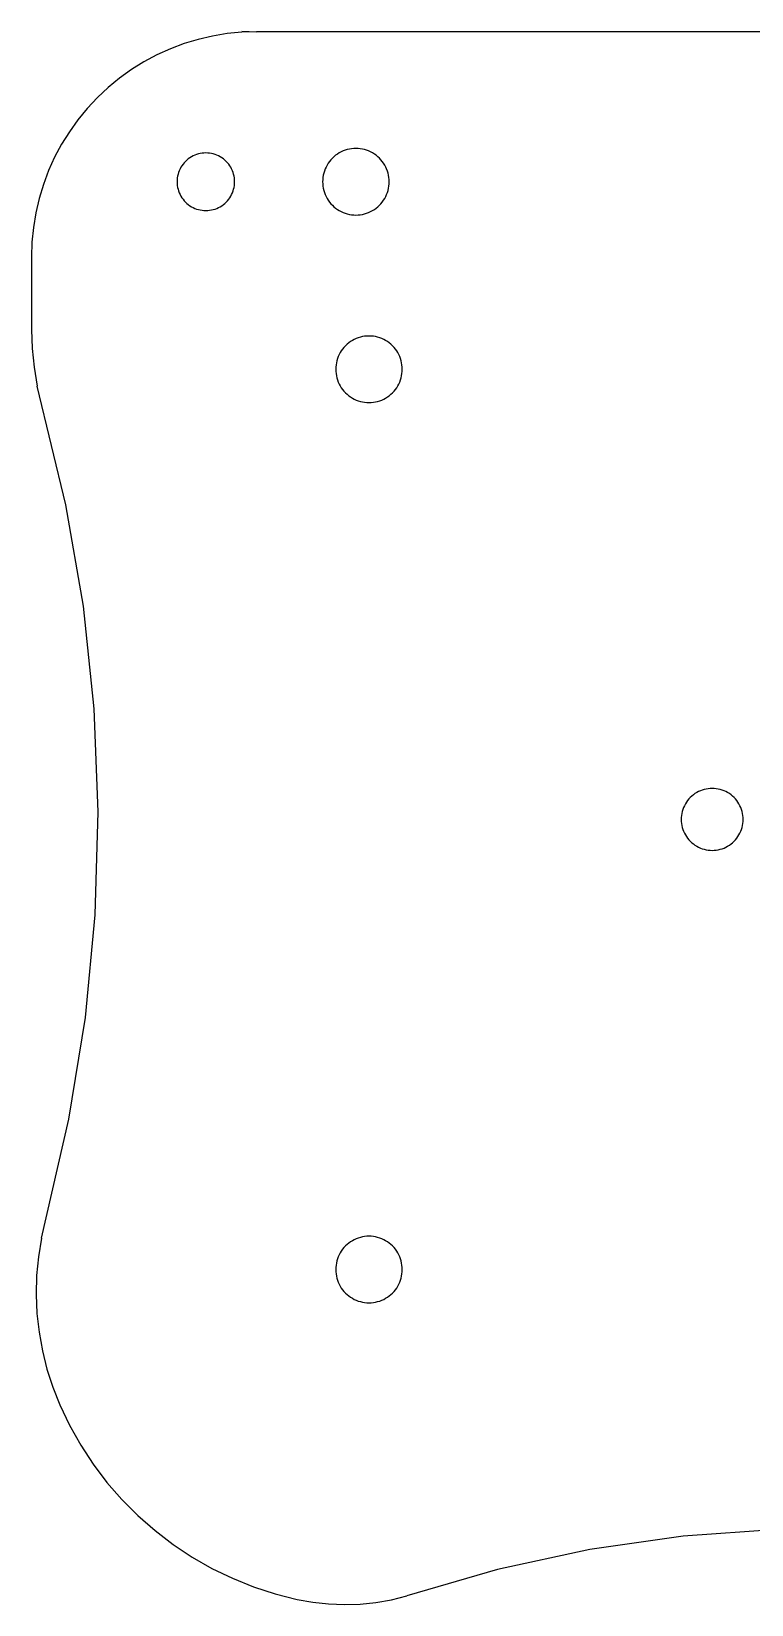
# Model space of a CAD drawing. Extents: x -22.1 to 21.9, y -13.2 to 13.2.
# Drawn here: x 3.544 to 5.056, y -10.134 to -6.832 of the extents above; entities that cross this region are included whole.
import ezdxf

# ---------------------------------------------------------------- set-up
doc = ezdxf.new("R2010")
doc.units = 0
doc.header["$MEASUREMENT"] = 0
doc.layers.get('0').update_dxf_attribs({"linetype": 'CONTINUOUS'})

msp = doc.modelspace()

# ---------------------------------------------------------------- linework, layer by layer
for p, q in [((3.9853, -6.8337), (3.9546, -6.8367)), ((3.9853, -6.8317), (4.0162, -6.8327)), ((4.0162, -6.8327), (3.9853, -6.8337)), ((6.4021, -6.8327), (4.0162, -6.8327)), ((3.8644, -6.8578), (3.8354, -6.8687)), ((3.894, -6.8488), (3.8644, -6.8578)), ((3.9241, -6.8418), (3.894, -6.8488)), ((3.9546, -6.8367), (3.9241, -6.8418)), ((3.78, -6.896), (3.7538, -6.9123)), ((3.8073, -6.8814), (3.78, -6.896)), ((3.8354, -6.8687), (3.8073, -6.8814)), ((3.7286, -6.9303), (3.7047, -6.9499)), ((3.7538, -6.9123), (3.7286, -6.9303)), ((3.7047, -6.9499), (3.6822, -6.9711)), ((3.661, -6.9936), (3.6414, -7.0175)), ((3.6822, -6.9711), (3.661, -6.9936)), ((3.6414, -7.0175), (3.6234, -7.0427)), ((3.6234, -7.0427), (3.6071, -7.0689)), ((3.5925, -7.0962), (3.5798, -7.1243)), ((3.6071, -7.0689), (3.5925, -7.0962)), ((3.8731, -7.0997), (3.8701, -7.1022)), ((3.8764, -7.0974), (3.8731, -7.0997)), ((3.8797, -7.0953), (3.8764, -7.0974)), ((3.8832, -7.0935), (3.8797, -7.0953)), ((3.8868, -7.0918), (3.8832, -7.0935)), ((3.8905, -7.0904), (3.8868, -7.0918)), ((3.8943, -7.0893), (3.8905, -7.0904)), ((3.8981, -7.0884), (3.8943, -7.0893)), ((3.902, -7.0877), (3.8981, -7.0884)), ((3.906, -7.0874), (3.902, -7.0877)), ((3.9099, -7.0872), (3.906, -7.0874)), ((3.9139, -7.0874), (3.9099, -7.0872)), ((3.9178, -7.0877), (3.9139, -7.0874)), ((3.9217, -7.0884), (3.9178, -7.0877)), ((3.9256, -7.0893), (3.9217, -7.0884)), ((3.9294, -7.0904), (3.9256, -7.0893)), ((3.9331, -7.0918), (3.9294, -7.0904)), ((3.9367, -7.0935), (3.9331, -7.0918)), ((3.9401, -7.0953), (3.9367, -7.0935)), ((3.9435, -7.0974), (3.9401, -7.0953)), ((3.9467, -7.0997), (3.9435, -7.0974)), ((3.9498, -7.1022), (3.9467, -7.0997)), ((4.1755, -7.0983), (4.1724, -7.1016)), ((4.1788, -7.0951), (4.1755, -7.0983)), ((4.1824, -7.0922), (4.1788, -7.0951)), ((4.1861, -7.0896), (4.1824, -7.0922)), ((4.19, -7.0871), (4.1861, -7.0896)), ((4.194, -7.085), (4.19, -7.0871)), ((4.1981, -7.0831), (4.194, -7.085)), ((4.2024, -7.0815), (4.1981, -7.0831)), ((4.2068, -7.0802), (4.2024, -7.0815)), ((4.2113, -7.0791), (4.2068, -7.0802)), ((4.2158, -7.0784), (4.2113, -7.0791)), ((4.2203, -7.0779), (4.2158, -7.0784)), ((4.2249, -7.0778), (4.2203, -7.0779)), ((4.2295, -7.0779), (4.2249, -7.0778)), ((4.234, -7.0784), (4.2295, -7.0779)), ((4.2385, -7.0791), (4.234, -7.0784)), ((4.243, -7.0802), (4.2385, -7.0791)), ((4.2474, -7.0815), (4.243, -7.0802)), ((4.2516, -7.0831), (4.2474, -7.0815)), ((4.2558, -7.085), (4.2516, -7.0831)), ((4.2598, -7.0871), (4.2558, -7.085)), ((4.2637, -7.0896), (4.2598, -7.0871)), ((4.2674, -7.0922), (4.2637, -7.0896)), ((4.271, -7.0951), (4.2674, -7.0922)), ((4.2743, -7.0983), (4.271, -7.0951)), ((4.2774, -7.1016), (4.2743, -7.0983)), ((3.5798, -7.1243), (3.5689, -7.1533)), ((3.8516, -7.132), (3.8507, -7.1359)), ((3.8527, -7.1282), (3.8516, -7.132)), ((3.8541, -7.1245), (3.8527, -7.1282)), ((3.8557, -7.1209), (3.8541, -7.1245)), ((3.8576, -7.1174), (3.8557, -7.1209)), ((3.8597, -7.1141), (3.8576, -7.1174)), ((3.862, -7.1109), (3.8597, -7.1141)), ((3.8645, -7.1078), (3.862, -7.1109)), ((3.8672, -7.1049), (3.8645, -7.1078)), ((3.8701, -7.1022), (3.8672, -7.1049)), ((3.9527, -7.1049), (3.9498, -7.1022)), ((3.9554, -7.1078), (3.9527, -7.1049)), ((3.9579, -7.1109), (3.9554, -7.1078)), ((3.9602, -7.1141), (3.9579, -7.1109)), ((3.9623, -7.1174), (3.9602, -7.1141)), ((3.9641, -7.1209), (3.9623, -7.1174)), ((3.9658, -7.1245), (3.9641, -7.1209)), ((3.9672, -7.1282), (3.9658, -7.1245)), ((3.9683, -7.132), (3.9672, -7.1282)), ((3.9692, -7.1359), (3.9683, -7.132)), ((4.1574, -7.1296), (4.1564, -7.134)), ((4.1587, -7.1252), (4.1574, -7.1296)), ((4.1603, -7.1209), (4.1587, -7.1252)), ((4.1622, -7.1168), (4.1603, -7.1209)), ((4.1644, -7.1127), (4.1622, -7.1168)), ((4.1668, -7.1088), (4.1644, -7.1127)), ((4.1695, -7.1051), (4.1668, -7.1088)), ((4.1724, -7.1016), (4.1695, -7.1051)), ((4.2803, -7.1051), (4.2774, -7.1016)), ((4.283, -7.1088), (4.2803, -7.1051)), ((4.2854, -7.1127), (4.283, -7.1088)), ((4.2876, -7.1168), (4.2854, -7.1127)), ((4.2895, -7.1209), (4.2876, -7.1168)), ((4.2911, -7.1252), (4.2895, -7.1209)), ((4.2924, -7.1296), (4.2911, -7.1252)), ((4.2934, -7.134), (4.2924, -7.1296)), ((3.5689, -7.1533), (3.5599, -7.1829)), ((3.8496, -7.1437), (3.8495, -7.1477)), ((3.8495, -7.1477), (3.8496, -7.1516)), ((3.85, -7.1398), (3.8496, -7.1437)), ((3.8496, -7.1516), (3.85, -7.1556)), ((3.8507, -7.1359), (3.85, -7.1398)), ((3.85, -7.1556), (3.8507, -7.1595)), ((3.8507, -7.1595), (3.8516, -7.1633)), ((3.8516, -7.1633), (3.8527, -7.1671)), ((3.9672, -7.1671), (3.9683, -7.1633)), ((3.9683, -7.1633), (3.9692, -7.1595)), ((3.9698, -7.1398), (3.9692, -7.1359)), ((3.9692, -7.1595), (3.9698, -7.1556)), ((3.9702, -7.1437), (3.9698, -7.1398)), ((3.9698, -7.1556), (3.9702, -7.1516)), ((3.9704, -7.1477), (3.9702, -7.1437)), ((3.9702, -7.1516), (3.9704, -7.1477)), ((4.1552, -7.1431), (4.155, -7.1477)), ((4.155, -7.1477), (4.1552, -7.1522)), ((4.1556, -7.1385), (4.1552, -7.1431)), ((4.1552, -7.1522), (4.1556, -7.1568)), ((4.1564, -7.134), (4.1556, -7.1385)), ((4.1556, -7.1568), (4.1564, -7.1613)), ((4.1564, -7.1613), (4.1574, -7.1658)), ((4.1574, -7.1658), (4.1587, -7.1701)), ((4.2911, -7.1701), (4.2924, -7.1658)), ((4.2924, -7.1658), (4.2934, -7.1613)), ((4.2942, -7.1385), (4.2934, -7.134)), ((4.2934, -7.1613), (4.2942, -7.1568)), ((4.2946, -7.1431), (4.2942, -7.1385)), ((4.2942, -7.1568), (4.2946, -7.1522)), ((4.2948, -7.1477), (4.2946, -7.1431)), ((4.2946, -7.1522), (4.2948, -7.1477)), ((3.5599, -7.1829), (3.5529, -7.213)), ((3.8527, -7.1671), (3.8541, -7.1708)), ((3.8541, -7.1708), (3.8557, -7.1744)), ((3.8557, -7.1744), (3.8576, -7.1779)), ((3.8576, -7.1779), (3.8597, -7.1812)), ((3.8597, -7.1812), (3.862, -7.1845)), ((3.862, -7.1845), (3.8645, -7.1875)), ((3.8645, -7.1875), (3.8672, -7.1904)), ((3.8672, -7.1904), (3.8701, -7.1931)), ((3.8701, -7.1931), (3.8731, -7.1956)), ((3.8731, -7.1956), (3.8764, -7.1979)), ((3.8764, -7.1979), (3.8797, -7.2)), ((3.9401, -7.2), (3.9435, -7.1979)), ((3.9435, -7.1979), (3.9467, -7.1956)), ((3.9467, -7.1956), (3.9498, -7.1931)), ((3.9498, -7.1931), (3.9527, -7.1904)), ((3.9527, -7.1904), (3.9554, -7.1875)), ((3.9554, -7.1875), (3.9579, -7.1845)), ((3.9579, -7.1845), (3.9602, -7.1812)), ((3.9602, -7.1812), (3.9623, -7.1779)), ((3.9623, -7.1779), (3.9641, -7.1744)), ((3.9641, -7.1744), (3.9658, -7.1708)), ((3.9658, -7.1708), (3.9672, -7.1671)), ((4.1587, -7.1701), (4.1603, -7.1744)), ((4.1603, -7.1744), (4.1622, -7.1786)), ((4.1622, -7.1786), (4.1644, -7.1826)), ((4.1644, -7.1826), (4.1668, -7.1865)), ((4.1668, -7.1865), (4.1695, -7.1902)), ((4.1695, -7.1902), (4.1724, -7.1937)), ((4.1724, -7.1937), (4.1755, -7.1971)), ((4.1755, -7.1971), (4.1788, -7.2002)), ((4.271, -7.2002), (4.2743, -7.1971)), ((4.2743, -7.1971), (4.2774, -7.1937)), ((4.2774, -7.1937), (4.2803, -7.1902)), ((4.2803, -7.1902), (4.283, -7.1865)), ((4.283, -7.1865), (4.2854, -7.1826)), ((4.2854, -7.1826), (4.2876, -7.1786)), ((4.2876, -7.1786), (4.2895, -7.1744)), ((4.2895, -7.1744), (4.2911, -7.1701)), ((3.5529, -7.213), (3.5478, -7.2435)), ((3.8797, -7.2), (3.8832, -7.2019)), ((3.8832, -7.2019), (3.8868, -7.2035)), ((3.8868, -7.2035), (3.8905, -7.2049)), ((3.8905, -7.2049), (3.8943, -7.206)), ((3.8943, -7.206), (3.8981, -7.2069)), ((3.8981, -7.2069), (3.902, -7.2076)), ((3.902, -7.2076), (3.906, -7.208)), ((3.906, -7.208), (3.9099, -7.2081)), ((3.9099, -7.2081), (3.9139, -7.208)), ((3.9139, -7.208), (3.9178, -7.2076)), ((3.9178, -7.2076), (3.9217, -7.2069)), ((3.9217, -7.2069), (3.9256, -7.206)), ((3.9256, -7.206), (3.9294, -7.2049)), ((3.9294, -7.2049), (3.9331, -7.2035)), ((3.9331, -7.2035), (3.9367, -7.2019)), ((3.9367, -7.2019), (3.9401, -7.2)), ((4.1788, -7.2002), (4.1824, -7.2031)), ((4.1824, -7.2031), (4.1861, -7.2058)), ((4.1861, -7.2058), (4.19, -7.2082)), ((4.19, -7.2082), (4.194, -7.2103)), ((4.194, -7.2103), (4.1981, -7.2122)), ((4.1981, -7.2122), (4.2024, -7.2138)), ((4.2024, -7.2138), (4.2068, -7.2152)), ((4.2068, -7.2152), (4.2113, -7.2162)), ((4.2113, -7.2162), (4.2158, -7.2169)), ((4.2158, -7.2169), (4.2203, -7.2174)), ((4.2203, -7.2174), (4.2249, -7.2175)), ((4.2249, -7.2175), (4.2295, -7.2174)), ((4.2295, -7.2174), (4.234, -7.2169)), ((4.234, -7.2169), (4.2385, -7.2162)), ((4.2385, -7.2162), (4.243, -7.2152)), ((4.243, -7.2152), (4.2474, -7.2138)), ((4.2474, -7.2138), (4.2516, -7.2122)), ((4.2516, -7.2122), (4.2558, -7.2103)), ((4.2558, -7.2103), (4.2598, -7.2082)), ((4.2598, -7.2082), (4.2637, -7.2058)), ((4.2637, -7.2058), (4.2674, -7.2031)), ((4.2674, -7.2031), (4.271, -7.2002)), ((3.5478, -7.2435), (3.5448, -7.2742)), ((3.5448, -7.2742), (3.5438, -7.3051)), ((3.5438, -7.3051), (3.5438, -7.4576)), ((3.5438, -7.4576), (3.5451, -7.4975)), ((4.1999, -7.4953), (4.197, -7.4988)), ((4.203, -7.492), (4.1999, -7.4953)), ((4.2064, -7.4888), (4.203, -7.492)), ((4.2099, -7.4859), (4.2064, -7.4888)), ((4.2136, -7.4833), (4.2099, -7.4859)), ((4.2175, -7.4808), (4.2136, -7.4833)), ((4.2215, -7.4787), (4.2175, -7.4808)), ((4.2257, -7.4768), (4.2215, -7.4787)), ((4.23, -7.4752), (4.2257, -7.4768)), ((4.2344, -7.4739), (4.23, -7.4752)), ((4.2388, -7.4728), (4.2344, -7.4739)), ((4.2433, -7.4721), (4.2388, -7.4728)), ((4.2479, -7.4716), (4.2433, -7.4721)), ((4.2525, -7.4715), (4.2479, -7.4716)), ((4.257, -7.4716), (4.2525, -7.4715)), ((4.2616, -7.4721), (4.257, -7.4716)), ((4.2661, -7.4728), (4.2616, -7.4721)), ((4.2705, -7.4739), (4.2661, -7.4728)), ((4.2749, -7.4752), (4.2705, -7.4739)), ((4.2792, -7.4768), (4.2749, -7.4752)), ((4.2834, -7.4787), (4.2792, -7.4768)), ((4.2874, -7.4808), (4.2834, -7.4787)), ((4.2913, -7.4833), (4.2874, -7.4808)), ((4.295, -7.4859), (4.2913, -7.4833)), ((4.2985, -7.4888), (4.295, -7.4859)), ((4.3019, -7.492), (4.2985, -7.4888)), ((4.305, -7.4953), (4.3019, -7.492)), ((4.3079, -7.4988), (4.305, -7.4953)), ((3.5451, -7.4975), (3.5492, -7.5372)), ((4.1839, -7.5277), (4.1832, -7.5322)), ((4.185, -7.5233), (4.1839, -7.5277)), ((4.1863, -7.5189), (4.185, -7.5233)), ((4.1879, -7.5146), (4.1863, -7.5189)), ((4.1898, -7.5105), (4.1879, -7.5146)), ((4.1919, -7.5064), (4.1898, -7.5105)), ((4.1943, -7.5025), (4.1919, -7.5064)), ((4.197, -7.4988), (4.1943, -7.5025)), ((4.3106, -7.5025), (4.3079, -7.4988)), ((4.313, -7.5064), (4.3106, -7.5025)), ((4.3151, -7.5105), (4.313, -7.5064)), ((4.317, -7.5146), (4.3151, -7.5105)), ((4.3186, -7.5189), (4.317, -7.5146)), ((4.32, -7.5233), (4.3186, -7.5189)), ((4.321, -7.5277), (4.32, -7.5233)), ((4.3217, -7.5322), (4.321, -7.5277)), ((3.5492, -7.5372), (3.5559, -7.5766)), ((4.1827, -7.5368), (4.1826, -7.5414)), ((4.1826, -7.5414), (4.1827, -7.5459)), ((4.1832, -7.5322), (4.1827, -7.5368)), ((4.1827, -7.5459), (4.1832, -7.5505)), ((4.1832, -7.5505), (4.1839, -7.555)), ((4.1839, -7.555), (4.185, -7.5595)), ((4.185, -7.5595), (4.1863, -7.5638)), ((4.3186, -7.5638), (4.32, -7.5595)), ((4.32, -7.5595), (4.321, -7.555)), ((4.321, -7.555), (4.3217, -7.5505)), ((4.3222, -7.5368), (4.3217, -7.5322)), ((4.3217, -7.5505), (4.3222, -7.5459)), ((4.3223, -7.5414), (4.3222, -7.5368)), ((4.3222, -7.5459), (4.3223, -7.5414)), ((3.6161, -7.8257), (3.5559, -7.5766)), ((4.1863, -7.5638), (4.1879, -7.5681)), ((4.1879, -7.5681), (4.1898, -7.5723)), ((4.1898, -7.5723), (4.1919, -7.5763)), ((4.1919, -7.5763), (4.1943, -7.5802)), ((4.1943, -7.5802), (4.197, -7.5839)), ((4.197, -7.5839), (4.1999, -7.5874)), ((4.1999, -7.5874), (4.203, -7.5908)), ((4.203, -7.5908), (4.2064, -7.5939)), ((4.2064, -7.5939), (4.2099, -7.5968)), ((4.295, -7.5968), (4.2985, -7.5939)), ((4.2985, -7.5939), (4.3019, -7.5908)), ((4.3019, -7.5908), (4.305, -7.5874)), ((4.305, -7.5874), (4.3079, -7.5839)), ((4.3079, -7.5839), (4.3106, -7.5802)), ((4.3106, -7.5802), (4.313, -7.5763)), ((4.313, -7.5763), (4.3151, -7.5723)), ((4.3151, -7.5723), (4.317, -7.5681)), ((4.317, -7.5681), (4.3186, -7.5638)), ((4.2099, -7.5968), (4.2136, -7.5995)), ((4.2136, -7.5995), (4.2175, -7.6019)), ((4.2175, -7.6019), (4.2215, -7.604)), ((4.2215, -7.604), (4.2257, -7.6059)), ((4.2257, -7.6059), (4.23, -7.6075)), ((4.23, -7.6075), (4.2344, -7.6089)), ((4.2344, -7.6089), (4.2388, -7.6099)), ((4.2388, -7.6099), (4.2433, -7.6106)), ((4.2433, -7.6106), (4.2479, -7.6111)), ((4.2479, -7.6111), (4.2525, -7.6112)), ((4.2525, -7.6112), (4.257, -7.6111)), ((4.257, -7.6111), (4.2616, -7.6106)), ((4.2616, -7.6106), (4.2661, -7.6099)), ((4.2661, -7.6099), (4.2705, -7.6089)), ((4.2705, -7.6089), (4.2749, -7.6075)), ((4.2749, -7.6075), (4.2792, -7.6059)), ((4.2792, -7.6059), (4.2834, -7.604)), ((4.2834, -7.604), (4.2874, -7.6019)), ((4.2874, -7.6019), (4.2913, -7.5995)), ((4.2913, -7.5995), (4.295, -7.5968)), ((3.6528, -8.0389), (3.6161, -7.8257)), ((3.6754, -8.2541), (3.6528, -8.0389)), ((3.6836, -8.4703), (3.6754, -8.2541)), ((4.9189, -8.4502), (4.9167, -8.4538)), ((4.9214, -8.4467), (4.9189, -8.4502)), ((4.9241, -8.4434), (4.9214, -8.4467)), ((4.927, -8.4403), (4.9241, -8.4434)), ((4.9301, -8.4374), (4.927, -8.4403)), ((4.9334, -8.4347), (4.9301, -8.4374)), ((4.9368, -8.4322), (4.9334, -8.4347)), ((4.9404, -8.43), (4.9368, -8.4322)), ((4.9442, -8.428), (4.9404, -8.43)), ((4.9481, -8.4262), (4.9442, -8.428)), ((4.952, -8.4247), (4.9481, -8.4262)), ((4.9561, -8.4235), (4.952, -8.4247)), ((4.9603, -8.4225), (4.9561, -8.4235)), ((4.9644, -8.4218), (4.9603, -8.4225)), ((4.9687, -8.4214), (4.9644, -8.4218)), ((4.9729, -8.4213), (4.9687, -8.4214)), ((4.9772, -8.4214), (4.9729, -8.4213)), ((4.9814, -8.4218), (4.9772, -8.4214)), ((4.9856, -8.4225), (4.9814, -8.4218)), ((4.9897, -8.4235), (4.9856, -8.4225)), ((4.9938, -8.4247), (4.9897, -8.4235)), ((4.9978, -8.4262), (4.9938, -8.4247)), ((5.0017, -8.428), (4.9978, -8.4262)), ((5.0054, -8.43), (5.0017, -8.428)), ((5.009, -8.4322), (5.0054, -8.43)), ((5.0125, -8.4347), (5.009, -8.4322)), ((5.0158, -8.4374), (5.0125, -8.4347)), ((5.0189, -8.4403), (5.0158, -8.4374)), ((5.0218, -8.4434), (5.0189, -8.4403)), ((5.0245, -8.4467), (5.0218, -8.4434)), ((5.0269, -8.4502), (5.0245, -8.4467)), ((5.0292, -8.4538), (5.0269, -8.4502)), ((3.6775, -8.6866), (3.6836, -8.4703)), ((4.9081, -8.482), (4.908, -8.4862)), ((4.908, -8.4862), (4.9081, -8.4905)), ((4.9085, -8.4778), (4.9081, -8.482)), ((4.9092, -8.4736), (4.9085, -8.4778)), ((4.9102, -8.4694), (4.9092, -8.4736)), ((4.9114, -8.4654), (4.9102, -8.4694)), ((4.9129, -8.4614), (4.9114, -8.4654)), ((4.9147, -8.4575), (4.9129, -8.4614)), ((4.9167, -8.4538), (4.9147, -8.4575)), ((5.0312, -8.4575), (5.0292, -8.4538)), ((5.0329, -8.4614), (5.0312, -8.4575)), ((5.0344, -8.4654), (5.0329, -8.4614)), ((5.0357, -8.4694), (5.0344, -8.4654)), ((5.0366, -8.4736), (5.0357, -8.4694)), ((5.0373, -8.4778), (5.0366, -8.4736)), ((5.0377, -8.482), (5.0373, -8.4778)), ((5.0379, -8.4862), (5.0377, -8.482)), ((5.0377, -8.4905), (5.0379, -8.4862)), ((4.9081, -8.4905), (4.9085, -8.4947)), ((4.9085, -8.4947), (4.9092, -8.4989)), ((4.9092, -8.4989), (4.9102, -8.5031)), ((4.9102, -8.5031), (4.9114, -8.5071)), ((4.9114, -8.5071), (4.9129, -8.5111)), ((4.9129, -8.5111), (4.9147, -8.515)), ((4.9147, -8.515), (4.9167, -8.5187)), ((4.9167, -8.5187), (4.9189, -8.5223)), ((5.0269, -8.5223), (5.0292, -8.5187)), ((5.0292, -8.5187), (5.0312, -8.515)), ((5.0312, -8.515), (5.0329, -8.5111)), ((5.0329, -8.5111), (5.0344, -8.5071)), ((5.0344, -8.5071), (5.0357, -8.5031)), ((5.0357, -8.5031), (5.0366, -8.4989)), ((5.0366, -8.4989), (5.0373, -8.4947)), ((5.0373, -8.4947), (5.0377, -8.4905)), ((4.9189, -8.5223), (4.9214, -8.5258)), ((4.9214, -8.5258), (4.9241, -8.5291)), ((4.9241, -8.5291), (4.927, -8.5322)), ((4.927, -8.5322), (4.9301, -8.5351)), ((4.9301, -8.5351), (4.9334, -8.5378)), ((4.9334, -8.5378), (4.9368, -8.5403)), ((4.9368, -8.5403), (4.9404, -8.5425)), ((4.9404, -8.5425), (4.9442, -8.5445)), ((4.9442, -8.5445), (4.9481, -8.5463)), ((4.9481, -8.5463), (4.952, -8.5478)), ((4.952, -8.5478), (4.9561, -8.549)), ((4.9561, -8.549), (4.9603, -8.55)), ((4.9603, -8.55), (4.9644, -8.5507)), ((4.9644, -8.5507), (4.9687, -8.5511)), ((4.9687, -8.5511), (4.9729, -8.5512)), ((4.9729, -8.5512), (4.9772, -8.5511)), ((4.9772, -8.5511), (4.9814, -8.5507)), ((4.9814, -8.5507), (4.9856, -8.55)), ((4.9856, -8.55), (4.9897, -8.549)), ((4.9897, -8.549), (4.9938, -8.5478)), ((4.9938, -8.5478), (4.9978, -8.5463)), ((4.9978, -8.5463), (5.0017, -8.5445)), ((5.0017, -8.5445), (5.0054, -8.5425)), ((5.0054, -8.5425), (5.009, -8.5403)), ((5.009, -8.5403), (5.0125, -8.5378)), ((5.0125, -8.5378), (5.0158, -8.5351)), ((5.0158, -8.5351), (5.0189, -8.5322)), ((5.0189, -8.5322), (5.0218, -8.5291)), ((5.0218, -8.5291), (5.0245, -8.5258)), ((5.0245, -8.5258), (5.0269, -8.5223)), ((3.6571, -8.902), (3.6775, -8.6866)), ((3.6224, -9.1155), (3.6571, -8.902)), ((3.5647, -9.365), (3.6224, -9.1155)), ((3.5647, -9.365), (3.5584, -9.4042)), ((4.2099, -9.3757), (4.2064, -9.3786)), ((4.2136, -9.373), (4.2099, -9.3757)), ((4.2175, -9.3706), (4.2136, -9.373)), ((4.2215, -9.3685), (4.2175, -9.3706)), ((4.2257, -9.3666), (4.2215, -9.3685)), ((4.23, -9.365), (4.2257, -9.3666)), ((4.2344, -9.3636), (4.23, -9.365)), ((4.2388, -9.3626), (4.2344, -9.3636)), ((4.2433, -9.3618), (4.2388, -9.3626)), ((4.2479, -9.3614), (4.2433, -9.3618)), ((4.2525, -9.3612), (4.2479, -9.3614)), ((4.257, -9.3614), (4.2525, -9.3612)), ((4.2616, -9.3618), (4.257, -9.3614)), ((4.2661, -9.3626), (4.2616, -9.3618)), ((4.2705, -9.3636), (4.2661, -9.3626)), ((4.2749, -9.365), (4.2705, -9.3636)), ((4.2792, -9.3666), (4.2749, -9.365)), ((4.2834, -9.3685), (4.2792, -9.3666)), ((4.2874, -9.3706), (4.2834, -9.3685)), ((4.2913, -9.373), (4.2874, -9.3706)), ((4.295, -9.3757), (4.2913, -9.373)), ((4.2985, -9.3786), (4.295, -9.3757)), ((3.5584, -9.4042), (3.5547, -9.4438)), ((4.1863, -9.4087), (4.185, -9.413)), ((4.1879, -9.4044), (4.1863, -9.4087)), ((4.1898, -9.4002), (4.1879, -9.4044)), ((4.1919, -9.3962), (4.1898, -9.4002)), ((4.1943, -9.3923), (4.1919, -9.3962)), ((4.197, -9.3886), (4.1943, -9.3923)), ((4.1999, -9.3851), (4.197, -9.3886)), ((4.203, -9.3817), (4.1999, -9.3851)), ((4.2064, -9.3786), (4.203, -9.3817)), ((4.3019, -9.3817), (4.2985, -9.3786)), ((4.305, -9.3851), (4.3019, -9.3817)), ((4.3079, -9.3886), (4.305, -9.3851)), ((4.3106, -9.3923), (4.3079, -9.3886)), ((4.313, -9.3962), (4.3106, -9.3923)), ((4.3151, -9.4002), (4.313, -9.3962)), ((4.317, -9.4044), (4.3151, -9.4002)), ((4.3186, -9.4087), (4.317, -9.4044)), ((4.32, -9.413), (4.3186, -9.4087)), ((3.5547, -9.4438), (3.5537, -9.4835)), ((4.1827, -9.4266), (4.1826, -9.4311)), ((4.1826, -9.4311), (4.1827, -9.4357)), ((4.1832, -9.422), (4.1827, -9.4266)), ((4.1827, -9.4357), (4.1832, -9.4403)), ((4.1839, -9.4175), (4.1832, -9.422)), ((4.1832, -9.4403), (4.1839, -9.4448)), ((4.185, -9.413), (4.1839, -9.4175)), ((4.321, -9.4175), (4.32, -9.413)), ((4.3217, -9.422), (4.321, -9.4175)), ((4.321, -9.4448), (4.3217, -9.4403)), ((4.3222, -9.4266), (4.3217, -9.422)), ((4.3217, -9.4403), (4.3222, -9.4357)), ((4.3223, -9.4311), (4.3222, -9.4266)), ((4.3222, -9.4357), (4.3223, -9.4311)), ((4.1839, -9.4448), (4.185, -9.4492)), ((4.185, -9.4492), (4.1863, -9.4536)), ((4.1863, -9.4536), (4.1879, -9.4579)), ((4.1879, -9.4579), (4.1898, -9.462)), ((4.1898, -9.462), (4.1919, -9.4661)), ((4.1919, -9.4661), (4.1943, -9.47)), ((4.1943, -9.47), (4.197, -9.4737)), ((4.197, -9.4737), (4.1999, -9.4772)), ((4.1999, -9.4772), (4.203, -9.4805)), ((4.3019, -9.4805), (4.305, -9.4772)), ((4.305, -9.4772), (4.3079, -9.4737)), ((4.3079, -9.4737), (4.3106, -9.47)), ((4.3106, -9.47), (4.313, -9.4661)), ((4.313, -9.4661), (4.3151, -9.462)), ((4.3151, -9.462), (4.317, -9.4579)), ((4.317, -9.4579), (4.3186, -9.4536)), ((4.3186, -9.4536), (4.32, -9.4492)), ((4.32, -9.4492), (4.321, -9.4448)), ((3.5537, -9.4835), (3.5554, -9.5232)), ((4.203, -9.4805), (4.2064, -9.4837)), ((4.2064, -9.4837), (4.2099, -9.4866)), ((4.2099, -9.4866), (4.2136, -9.4892)), ((4.2136, -9.4892), (4.2175, -9.4916)), ((4.2175, -9.4916), (4.2215, -9.4938)), ((4.2215, -9.4938), (4.2257, -9.4957)), ((4.2257, -9.4957), (4.23, -9.4973)), ((4.23, -9.4973), (4.2344, -9.4986)), ((4.2344, -9.4986), (4.2388, -9.4997)), ((4.2388, -9.4997), (4.2433, -9.5004)), ((4.2433, -9.5004), (4.2479, -9.5009)), ((4.2479, -9.5009), (4.2525, -9.501)), ((4.2525, -9.501), (4.257, -9.5009)), ((4.257, -9.5009), (4.2616, -9.5004)), ((4.2616, -9.5004), (4.2661, -9.4997)), ((4.2661, -9.4997), (4.2705, -9.4986)), ((4.2705, -9.4986), (4.2749, -9.4973)), ((4.2749, -9.4973), (4.2792, -9.4957)), ((4.2792, -9.4957), (4.2834, -9.4938)), ((4.2834, -9.4938), (4.2874, -9.4916)), ((4.2874, -9.4916), (4.2913, -9.4892)), ((4.2913, -9.4892), (4.295, -9.4866)), ((4.295, -9.4866), (4.2985, -9.4837)), ((4.2985, -9.4837), (4.3019, -9.4805)), ((3.5554, -9.5232), (3.5597, -9.5627)), ((3.5597, -9.5627), (3.5667, -9.6018)), ((3.5667, -9.6018), (3.5763, -9.6403)), ((3.5763, -9.6403), (3.5885, -9.6781)), ((3.5885, -9.6781), (3.6032, -9.7151)), ((3.6032, -9.7151), (3.6238, -9.7582)), ((3.6238, -9.7582), (3.6472, -9.7998)), ((3.6472, -9.7998), (3.6735, -9.8398)), ((3.6735, -9.8398), (3.7023, -9.8779)), ((3.7023, -9.8779), (3.7337, -9.9139)), ((3.7337, -9.9139), (3.7674, -9.9478)), ((3.7674, -9.9478), (3.8034, -9.9793)), ((3.8034, -9.9793), (3.8413, -10.0084)), ((4.9122, -9.9907), (4.7159, -10.0188)), ((5.11, -9.9767), (4.9122, -9.9907)), ((3.8413, -10.0084), (3.8812, -10.0348)), ((3.8812, -10.0348), (3.9227, -10.0584)), ((4.7159, -10.0188), (4.5222, -10.0607)), ((3.9227, -10.0584), (3.9658, -10.0792)), ((4.5222, -10.0607), (4.3318, -10.1163)), ((3.9658, -10.0792), (4.0101, -10.0971)), ((4.0101, -10.0971), (4.0556, -10.1119)), ((4.0556, -10.1119), (4.1019, -10.1236)), ((4.1019, -10.1236), (4.1346, -10.1295)), ((4.1346, -10.1295), (4.1675, -10.1331)), ((4.1675, -10.1331), (4.2007, -10.1344)), ((4.2007, -10.1344), (4.2339, -10.1333)), ((4.2339, -10.1333), (4.2669, -10.13)), ((4.2669, -10.13), (4.2996, -10.1243)), ((4.2996, -10.1243), (4.3318, -10.1163))]:
    msp.add_line(p, q)

doc.saveas('drawing.dxf')
